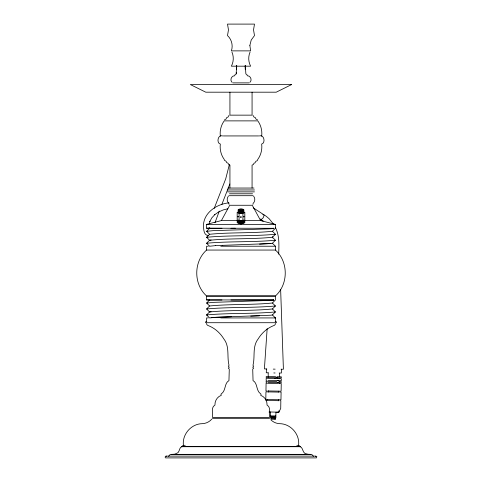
<?xml version="1.0" encoding="UTF-8"?>
<svg xmlns="http://www.w3.org/2000/svg" width="482" height="482" viewBox="0 0 482 482"><rect width="100%" height="100%" fill="white"/><g stroke="black" fill="none" stroke-linecap="round" stroke-linejoin="round"><path stroke-width="0.72" d="M273.71 299.997L206.561 299.925L206.561 296.099L275.403 296.099L275.403 299.997L272.432 303.003C251.58 305.088 230.444 303.925 209.586 305.98L206.591 308.974L209.586 311.968C230.432 309.866 251.568 311.071 272.414 308.968L275.445 305.974L272.432 303.003M273.722 228.293L206.573 228.215L206.573 224.389L221.413 220.563L237.379 220.563M278.909 410.748L278.897 412.182L276.849 412.188M268.227 376.623L268.191 372.779M270.697 415.876L270.486 412.032M275.8 415.96L276.005 412.128M278.674 254.165C279.006 245.248 279.596 235.806 275.451 227.57M298.587 445.32C300.009 434.403 290.748 423.768 279.741 423.678C276.433 423.582 273.198 422.178 270.872 419.828M236.361 73.921L236.427 72.421M236.56 69.42L236.722 65.672M168.604 456.346C169.827 452.953 173.954 455.309 176.273 453.502C180.16 453.02 178.774 446.724 182.112 446.718L299.888 446.718L299.123 445.404L296.798 445.32M267.155 328.634L264.401 368.887L266.805 369.001M236.68 65.504L236.132 73.897L234.969 74.788L234.71 75.74C231.444 75.614 229.607 80.054 232.005 82.271M261.666 136.183C262.371 130.833 260.967 125.254 257.81 120.88L224.19 120.88C221.033 125.254 219.629 130.833 220.334 136.183M275.487 323.452C275.427 324.44 274.692 325.338 273.728 325.591C267.251 328.073 261.786 332.966 258.189 338.876C252.062 346.721 255.291 356.596 252.966 365.314L253.671 366.242L252.719 367.194L253.671 368.152L252.719 369.11L253.05 380.641C257.683 383.021 255.984 390.402 260.352 393.601L261.075 394.228L260.702 395.33C264.751 396.68 267.245 400.958 267.064 405.079C271.227 407.176 268.992 413.466 269.589 417.364L212.411 417.364C213.008 413.466 210.773 407.176 214.936 405.079C214.755 400.958 217.249 396.68 221.298 395.33L220.925 394.228L221.648 393.601C226.016 390.402 224.317 383.021 228.95 380.641L229.281 369.11L228.329 368.152L229.281 367.194L228.329 366.242L229.034 365.314C226.709 356.596 229.938 346.721 223.811 338.876C220.147 332.875 214.562 327.881 207.923 325.464C207.133 325.115 206.573 324.314 206.513 323.452M209.357 223.805L209.953 221.184L209.784 221.6L211.809 217.87L214.858 214.556L214.586 214.785L218.581 211.996L223.287 209.911L227.829 208.784M272.444 231.294L275.457 234.27L272.426 237.265C251.58 239.367 230.444 238.156 209.598 240.265L206.603 237.271L209.598 234.276C230.456 232.216 251.592 233.384 272.444 231.294L275.306 228.287M229.378 164.537L225.733 178.774L214.189 208.435M272.426 237.265L275.439 240.241L272.426 243.253L270.89 243.555L222.545 245.35M211.122 311.667L209.568 311.95L206.573 314.945L209.586 317.957L215.587 317.319L270.878 315.222L272.426 314.945L275.427 311.944L272.414 308.968M250.712 316.144L259.467 315.861M214.996 222.69L219.31 211.086M252.923 204.404L253.152 203.35C255.141 201.566 255.37 198.259 253.64 196.222M250.056 52.074C248.103 56.545 248.32 61.883 250.628 66.179L231.372 66.179C233.68 61.883 233.897 56.545 231.944 52.074M221.81 204.507L229.83 183.973M272.426 243.253L275.439 246.23L275.439 250.056C288.513 261.78 288.525 284.241 275.427 295.96L206.573 295.96C193.481 284.241 193.481 261.768 206.573 250.056L206.597 246.23L208.278 246.23M272.414 314.957L275.427 317.933L275.427 321.759M221.413 220.563L229.721 205.266L252.279 205.266L260.587 220.563L275.427 224.389L275.415 228.287M259.491 244.139L270.89 243.518M228.36 196.222C226.63 198.259 226.859 201.566 228.848 203.35L229.077 204.404M249.995 82.271C252.393 80.054 250.556 75.614 247.29 75.74L247.031 74.788L245.868 73.897L245.32 65.504M224.449 119.922L226.106 118.964L226.667 117.614L228.016 117.054L228.974 115.397M215.599 245.615L209.58 246.236L206.585 243.241L209.58 240.247L211.134 239.964M215.568 317.337L231.294 316.716M211.797 419.099C209.441 421.871 205.898 423.576 202.259 423.678C191.252 423.768 181.991 434.403 183.413 445.32M211.104 317.638L215.587 317.355M209.598 234.276L206.633 231.312L209.58 228.335L210.604 228.534M243.549 211.972L244.826 212.544L244.826 219.937L242.91 220.792L239.09 220.792L237.174 219.937L237.174 212.544L238.451 211.972M237.174 212.544L239.09 213.406L242.91 213.406L244.826 212.544M242.91 221.256L244.826 220.395L244.826 221.322L242.91 222.178L239.09 222.178L237.174 221.322L237.174 220.395L239.09 221.256L242.91 221.256L242.91 222.178M242.91 222.642L244.826 221.78L244.826 222.708L242.91 223.564L239.09 223.564L237.174 222.708L237.174 221.78L239.09 222.642L242.91 222.642L242.91 223.564M315.499 456.243L316.807 456.593L316.457 457.9L165.543 457.9L165.067 457.075L166.019 456.117L315.981 456.117M299.888 446.718C303.365 446.953 302.142 453.827 306.691 453.942C308.902 454.888 312.372 453.339 313.396 456.346M262.823 214.671L263.25 214.544A2.482 1.169 -57 0 1 263.991 215.159L263.636 216.87A3.079 1.446 -57 0 1 262.401 218.683L261.003 219.527A2.482 1.169 -57 0 1 260.262 218.912M206.633 231.312L213.158 230.661L268.866 228.866L273.758 228.564L273.493 228.215L273.758 228.564M206.585 243.241C229.45 241.133 252.574 242.344 275.439 240.241M275.457 234.27C252.592 236.373 229.468 235.162 206.603 237.271L207.712 237.457M206.591 308.974C229.456 306.871 252.58 308.082 275.445 305.974M275.427 311.944C252.562 314.047 229.438 312.842 206.573 314.945L207.694 315.15M228.944 202.85C217.31 203.934 204.404 212.038 203.47 224.678C203.717 228.209 203.187 235.584 208.555 235.493M230.908 299.997L273.631 299.925L273.746 300.274L213.146 302.371L206.621 303.021L209.586 305.98M215.581 245.633L222.545 245.314M281.048 369.2L281.476 369.188L281.416 373.014L280.024 373.026M279.174 372.99L279.488 372.978L279.421 376.803L276.921 376.707M268.125 376.605L275.644 376.677M279 383.503L279.313 383.497L278.723 383.455M278.867 391.155L279.186 391.143L267.89 390.944L268.474 390.986M278.855 392.113L279.168 392.101L267.872 391.902L268.456 391.944M267.745 399.554L279.042 399.753L278.723 399.759M265.901 400.476L267.414 400.458M267.727 400.506L279.024 400.705L278.71 400.717M270.426 415.858L275.945 415.954M230.92 228.287L235.324 228.227M185.202 445.32L182.877 445.404L182.112 446.718M281.645 369.242L283.404 369.224L280.632 289.314M267.594 376.55L266.203 376.569L266.185 377.527L268.094 377.617M279.946 377.81L281.337 377.792L281.349 376.834L279.446 376.749M267.558 378.466L266.166 378.484L266.136 380.394L266.932 380.449M279.897 380.678L281.289 380.659L281.319 378.75L279.409 378.659M267.51 381.334L266.118 381.352L266.106 382.304L266.901 382.359M279.012 382.551L277.283 382.545M279.861 382.588L281.253 382.575L281.271 381.617L279.361 381.527M267.48 383.244L266.088 383.262L265.962 390.914L266.757 390.968M279.717 391.197L281.108 391.179L281.241 383.527L279.331 383.437M267.335 391.854L265.944 391.866L265.817 399.518L267.721 399.608M279.572 399.801L280.964 399.783L281.096 392.137L280.295 392.083M275.475 416.442L275.933 416.436L270.691 416.352M275.463 416.918L275.927 416.912L270.679 416.834M275.457 417.394L275.921 417.388L270.673 417.31M275.451 417.876L275.909 417.87L270.667 417.786M275.035 419.298L275.403 419.292L271.071 419.226M206.573 228.215L210.351 228.209M206.561 299.925L209.64 299.918M232.8 82.88L249.2 82.88M222.642 135.936C217.816 134.092 216.237 143.142 220.334 144.058C219.629 149.402 221.033 154.987 224.19 159.361L224.449 160.313L226.106 161.271L226.667 162.627L228.016 163.181L228.974 164.838L229.932 165.097L229.932 188.046M223.323 135.936L258.677 135.936M259.358 135.936C264.184 134.092 265.763 143.142 261.666 144.058C262.371 149.402 260.967 154.987 257.81 159.361L257.249 160.711L255.894 161.271L254.942 162.928L253.984 163.181L253.424 164.537L252.068 165.097L252.068 188.046M227.998 188.046L254.002 188.046M227.516 189.962L254.484 189.962M227.516 191.872L254.484 191.872M229.45 193.788L252.55 193.788M228.848 195.698L253.152 195.698M244.621 220.563L260.587 220.563M206.573 224.389L275.427 224.389M210.67 228.287L221.991 228.287M220.78 246.23L275.439 246.23M206.573 250.056L275.439 250.056M221.979 299.997L209.568 300.039L206.621 303.021L207.724 303.202M208.266 317.933L206.585 317.933L206.585 321.759M220.768 317.933L275.427 317.933M206.814 321.759L205.609 321.759L205.609 322.717L276.391 322.717L276.391 321.759L275.186 321.759M212.411 418.322L269.589 418.322M181.575 446.627L300.425 446.627M171.122 454.345L310.878 454.345M172.176 454.454L309.824 454.454M277.313 380.635L278.343 380.641M274.963 418.346C278 418.34 268.872 418.165 271.059 418.28M276.108 377.749L277.361 377.768M269.643 411.977L278.897 412.182L280.723 408.387L280.849 400.735L280.018 400.681M273.24 369.122L275.15 369.152M273.812 372.954L275.083 372.978M274.403 378.551L277.957 378.623M275.608 378.593L268.191 378.533M276.843 381.491L268.143 381.401M277.897 383.431L268.113 383.317M269.01 412.05L270.101 412.074M268.173 372.833L266.263 372.743L266.462 368.941M277.981 378.647L279.391 378.713M278.759 381.545L279.343 381.581M166.019 456.117L166.501 456.243M274.282 317.74L275.361 317.921M279.409 377.761L268.209 377.575M279.361 380.629L268.161 380.443M279.331 382.539L268.131 382.359M253.177 207.802L266.341 216.358L269.209 218.804L273.68 224.353M260.648 219.485L263.136 221.099L262.895 220.895M253.026 115.397L253.984 117.054L255.333 117.614L255.894 118.964L257.551 119.922M273.481 299.925L273.746 300.274M272.493 236.644L272.716 237.903M209.224 227.408L209.309 228.793M245.091 65.672L245.254 69.42M252.068 92.189L252.068 115.144L229.932 115.144L229.932 92.189M242.91 213.406L242.91 220.792M241 223.118L241 224.389M239.09 213.406L239.09 220.792M239.09 221.256L239.09 222.178M239.09 222.642L239.09 223.564M243.778 211.893A2.874 0.741 0 0 1 241 212.827A2.874 0.741 0 0 1 238.222 211.893M243.778 211.429A2.874 0.741 0 0 1 241 212.363A2.874 0.741 0 0 1 238.222 211.429M243.073 220.087A2.392 0.621 0 0 1 241 221.015A2.392 0.621 0 0 1 238.927 220.087M243.073 221.473A2.392 0.621 0 0 1 241 222.401A2.392 0.621 0 0 1 238.927 221.473M243.073 211.315A2.392 0.621 0 0 1 241 212.243A2.392 0.621 0 0 1 238.927 211.315M243.488 210.327A2.874 0.741 0 0 1 241 211.441A2.874 0.741 0 0 1 238.512 210.327M243.073 210.387A2.392 0.621 0 0 1 241 211.315A2.392 0.621 0 0 1 238.927 210.387M243.308 210.399A2.392 0.621 0 0 1 242.193 210.773M239.807 210.773A2.392 0.621 0 0 1 238.692 210.399M243.308 212.243A2.392 0.621 0 0 1 241 212.701A2.392 0.621 0 0 1 238.692 212.243M243.308 221.479A2.392 0.621 0 0 1 243.073 221.63M238.927 221.63A2.392 0.621 0 0 1 238.692 221.479M243.778 210.044A2.874 0.741 0 0 1 241 210.977A2.874 0.741 0 0 1 238.222 210.044M238.512 209.863A2.874 0.741 0 0 1 238.97 209.712M243.03 209.712A2.874 0.741 0 0 1 243.488 209.863M243.778 210.965A2.874 0.741 0 0 1 241 211.905A2.874 0.741 0 0 1 238.222 210.965M243.308 212.387A2.392 0.621 0 0 1 241 213.165A2.392 0.621 0 0 1 238.692 212.387M243.308 220.093A2.392 0.621 0 0 1 243.073 220.244M241.621 220.533A2.392 0.621 0 0 1 240.379 220.533M238.927 220.244A2.392 0.621 0 0 1 238.692 220.093M243.308 211.321A2.392 0.621 0 0 1 241.621 211.755M240.379 211.755A2.392 0.621 0 0 1 238.692 211.321M249.863 45.398L250.628 50.875L231.372 50.875C233.246 45.597 231.667 39.337 227.51 35.578L228.468 29.836L227.51 24.1L254.49 24.1L253.532 29.836L254.49 35.578L251.218 40.036L249.863 45.398M243.639 216.653C243.946 218.177 244.32 215.195 243.639 216.653M237.933 216.478C238.084 218.015 238.632 215.816 237.933 216.478M240.536 216.978C241.133 218.75 241.952 215.725 240.536 216.978M291.664 84.537L276.228 92.189L205.772 92.189L190.336 84.537L291.664 84.537M239.566 210.417A2.874 0.741 0 0 0 243.874 209.772A2.874 0.741 0 0 0 239.566 209.128A2.874 0.741 0 0 0 239.566 210.417M239.807 210.309A2.392 0.621 0 0 0 243.392 209.772A2.392 0.621 0 0 0 239.807 209.236A2.392 0.621 0 0 0 239.807 210.309"/></g></svg>
